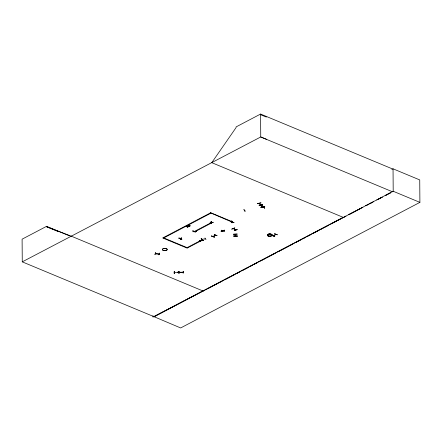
<?xml version="1.0" encoding="UTF-8"?>
<svg xmlns="http://www.w3.org/2000/svg" width="442" height="442" viewBox="0 0 442 442"><rect width="100%" height="100%" fill="white"/><g stroke="black" fill="none" stroke-linecap="round" stroke-linejoin="round"><path stroke-width="0.66" d="M237.172 234.011L233.354 234.249L237.166 234.138M262.675 206.955L261.084 205.353M163.197 250.354L163.208 250.31A2.381 1.116 -0.4 0 1 164.081 248.404A2.381 1.116 -0.4 0 1 167.148 249.68A2.381 1.116 -0.4 0 1 163.225 250.299L163.22 250.299M235.382 234.431L235.481 236.034M235.365 234.31L235.63 235.884M192.983 231.774L196.618 231.205L192.933 231.724M224.674 230.951C224.74 231.547 220.901 230.818 221.293 230.149M224.663 231.1L221.276 230.321M257.465 203.696L260.918 202.922M259.261 205.696L262.725 204.795M262.714 204.939L259.272 205.563M274.769 236.138C274.902 236.702 271.211 235.669 271.935 234.962M271.913 235.133L274.747 236.31M181.822 239.116L181.679 239.376L178.877 238.161M178.866 238.188L179.01 237.929L181.822 239.299M181.8 239.282L178.988 238.078M214.304 237.199C208.933 234.641 212.32 236.901 214.442 236.945M214.42 237.116L211.607 235.929M209.939 223.221L213.149 222.227M231.835 229.144L234.824 227.884L231.724 229.111M155.717 252.669L154.91 254.592L155.739 252.658M155.49 253.78L159.175 254.028M158.877 254.879C160.098 250.338 159.617 255.327 158.877 254.691M244.918 210.552L244.514 210.541L244.907 210.469M263.636 207.607L263.918 207.486L263.554 207.607M243.929 209.696L245.111 211.414L243.956 209.536M202.309 240.056L202.105 240.271L201.287 238.348M201.254 238.509L202.309 240.244M202.105 240.266L201.099 238.536M235.614 230.022L233.321 228.658L233.464 228.304M211.061 221.652L211.237 223.442L211.447 223.249M211.414 223.403L211.27 221.47M174.341 273.09L174.131 273.278L174.303 271.305M181.286 237.757L180.292 239.647L181.314 237.741M200.447 240.686L200.872 240.647M200.651 241.553L201.298 239.779M202.176 239.376C200.607 239.238 206.618 238.884 205.044 238.918M273.305 235.719L273.648 235.641M275.957 234.431L273.427 235.763M232.288 222.215L231.984 222.337L232.321 222.221M180.463 238.73L180.651 238.542M194.115 231.586L194.629 231.873L211.63 222.95L211.077 222.718L194.082 231.641M213.348 236.437L212.983 236.509L215.309 235.304M215.652 235.255L213.088 236.564M211.503 222.464L211.845 222.923L211.784 222.332M211.768 162.673L236.1 127.556L236.1 126.904L260.587 114.047L392.281 168.844M235.437 229.906L235.779 229.978L233.398 228.276M259.128 203.397L260.747 204.989M211.353 222.188L211.735 222.177L211.442 222.591M211.359 222.514L211.784 222.564M174.75 272.41L174.402 272.344M178.098 272.377L174.363 272.355M183.121 272.322L179.397 272.278M273.327 235.697L275.93 234.442M180.712 238.614L180.369 238.686L180.623 238.553M194.093 231.586L193.729 231.658L194.021 231.52M231.343 221.917L231.724 221.906L231.387 221.995M180.922 238.774L181.336 238.813L180.911 238.846M69.493 235.857L46.587 226.326L22.1 239.177L22.26 261.857L153.954 316.654L343.158 217.337M22.26 261.857L260.747 136.959L266.509 139.324M210.232 212.729L232.122 222.116L232.619 221.856L210.729 212.751L162.711 237.962L187.093 248.106L201.044 240.835L200.497 240.603L187.093 247.642M163.761 237.934L210.795 213.243M186.016 226.503L187.143 226.663L186.872 226.055M186.872 226.243L187.077 225.95M187.668 225.635L188.795 225.796L188.524 225.188M188.524 225.376L188.728 225.077M187.143 226.475L187.524 227.31L187.728 227.011M187.414 226.486L188.375 226.862L188.568 226.569M188.795 225.608L189.176 226.442L189.38 226.144M189.065 225.619L190.032 225.989L190.226 225.702M391.822 169.452L393.043 168.811L419.745 179.922L419.9 202.37L180.656 327.953L153.954 316.654M153.954 316.842L393.198 191.259L419.9 202.37M204.464 290.433L203.243 291.074L71.234 236.15L46.592 226.746L46.587 226.326M207.508 288.83L212.994 285.952M214.215 285.311L217.265 283.714M218.486 283.073L222.144 281.151M225.188 279.554L230.68 276.67M231.895 276.029L234.945 274.432M236.166 273.791L239.824 271.869M242.868 270.272L248.36 267.393M249.575 266.753L252.625 265.15M253.846 264.509L257.504 262.592M260.548 260.99L266.04 258.111M267.255 257.471L270.305 255.868M271.526 255.227L275.184 253.31M278.233 251.708L283.72 248.829M284.935 248.189L287.985 246.586M289.206 245.951L292.864 244.028M295.913 242.426L301.4 239.547M302.615 238.907L305.665 237.31M306.886 236.669L310.544 234.746M313.593 233.149L319.08 230.265M320.295 229.63L323.345 228.028M324.566 227.387L328.224 225.47M331.273 223.867L336.76 220.989M337.981 220.348L341.025 218.746M342.246 218.105L343.467 217.464L211.458 162.54M348.909 214.608L356.164 210.801M362.816 207.309L357.374 210.165L360.434 208.596M365.838 205.723L373.7 201.596M376.722 200.011L382.164 197.154M385.186 195.563L390.629 192.706M202.933 290.947L152.982 317.063L152.976 315.71M348.92 214.613L356.191 210.812M361.644 207.961L362.854 207.326M365.888 205.745L367.098 205.11M370.131 203.524L372.551 202.259M378.612 199.088L382.247 197.187M385.28 195.602L388.308 194.021M389.518 193.386L390.734 192.751M159.126 254.028L155.418 253.758M234.359 230.641C239.415 228.26 237.255 230.249 234.227 230.381M209.84 223.182L213.166 222.287L209.851 223.166M221.061 231.022C220.917 231.569 224.879 230.79 224.265 230.044M259.161 203.397L259.432 203.508M259.078 205.171L262.62 204.657L259.161 205.419M259.189 205.646L262.73 204.983M260.874 207.359C268.416 205.723 263.692 207.315 260.874 207.171M199.359 240.951C207.635 239.553 202.093 241.012 199.292 240.68M204.955 238.034L206.005 239.57M237.465 236.072C225.785 236.138 245.271 236.199 233.647 235.94M211.613 222.757L211.613 222.431M211.061 221.663L211.447 223.437M231.851 221.044L231.641 220.862L232.011 222.796M178.364 273.217L178.325 271.454M179.358 272.289L183.126 272.25M178.115 271.454L178.347 273.211M179.341 273.211L179.104 271.41L179.336 273.023M260.725 204.801L259.277 203.37M274.51 233.768L277.333 234.807M190.226 225.89L189.065 225.807L188.734 225.265M187.673 225.823L188.845 225.912M188.574 226.757L187.414 226.674L187.077 226.133M186.016 226.691L187.193 226.779M194.85 231.718L194.916 231.564M178.137 272.316L177.723 272.394M262.509 206.966C261.714 205.629 260.647 205.928 261.239 205.165M263.393 206.635L264.714 208.331L263.36 206.48M234.039 222.497L230.558 221.597M233.956 222.536L230.575 221.735M231.835 221.017L232.028 222.823M183.303 271.366L183.148 273.173L183.143 271.36M260.592 114.705L266.355 117.069M71.234 236.15L71.549 236.277M392.441 191.756L260.747 136.959L260.587 114.047M274.615 233.719L277.316 234.801M271.808 235.194L274.769 236.326M163.208 237.702L187.64 247.868M46.592 226.746L58.046 231.509M262.625 204.679L262.531 204.403M264.421 206.679L264.333 206.403M224.287 230.216L221.072 231.172M224.381 230.293L221.177 231.282M202.988 240.398L202.922 240.117M189.115 225.917L189.38 226.332M187.463 226.785L187.728 227.199M264.421 206.657L260.962 207.442M195.491 232.078L192.679 230.768L195.475 231.951M202.933 240.288L199.303 240.851M393.043 168.811L393.198 191.259M261.1 205.215L261.117 205.558L261.067 205.204M260.929 202.795L257.476 203.563M217.028 235.625L214.215 234.558L217.011 235.614M211.077 222.442L211.077 222.718M210.729 212.469L210.729 212.751M174.281 271.449L174.292 273.255L174.281 271.449M345.882 216.199L344.069 217.149L345.887 216.199M163.231 250.371A2.37 1.111 -0.4 0 0 167.137 249.758A2.37 1.111 -0.4 0 0 164.087 248.487A2.37 1.111 -0.4 0 0 163.231 250.371M268.139 235.956A2.381 1.116 -0.4 0 0 272.062 235.337A2.381 1.116 -0.4 0 0 268.996 234.061A2.381 1.116 -0.4 0 0 268.139 235.956A2.37 1.111 -0.4 0 0 272.051 235.343A2.37 1.111 -0.4 0 0 269.001 234.072A2.37 1.111 -0.4 0 0 268.145 235.956M268.139 235.873A2.381 1.116 -0.4 0 0 272.057 235.255A2.381 1.116 -0.4 0 0 268.996 233.984A2.381 1.116 -0.4 0 0 268.139 235.873"/></g></svg>
